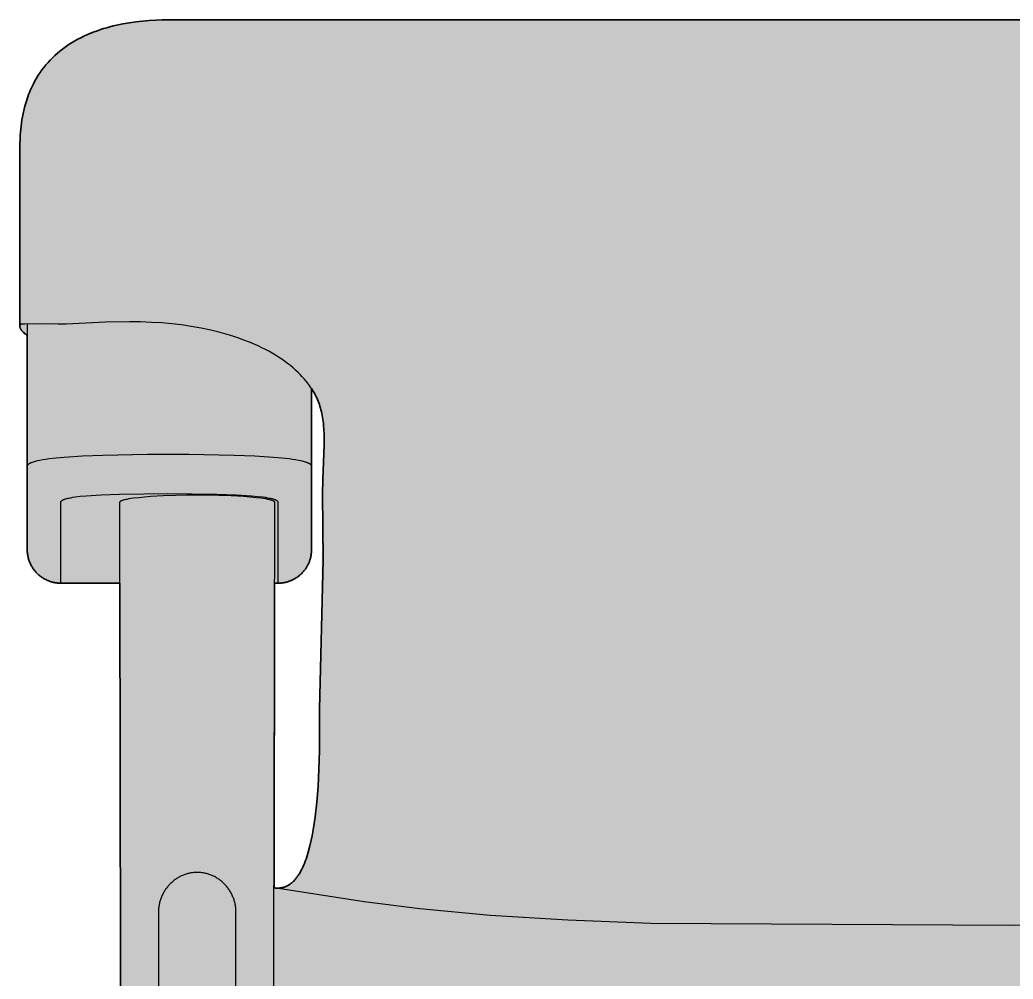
# Model space of a CAD drawing. Header units: millimetres. Extents: x 0 to 1829, y -942 to 742.
# Drawn here: x 22.8 to 407, y 371 to 741.9 of the extents above; entities that cross this region are included whole.
import ezdxf

# ---------------------------------------------------------------- set-up
doc = ezdxf.new("R2010")
doc.units = ezdxf.units.MM
doc.layers.add('Blocks', color=7, linetype='Continuous')
doc.layers.add('Blocks$Fill', color=7, linetype='Continuous', true_color=0xffffff)
doc.layers.add('Blocks$Inner', color=7, linetype='Continuous', lineweight=25, true_color=0x007f00)
doc.layers.add('Blocks$Outline', color=7, linetype='Continuous', lineweight=35, true_color=0xff3f3f)

# ---------------------------------------------------------------- blocks, each defined once
blk = doc.blocks.new('Bernard Lounge Chair Front')
at = {"layer": 'Blocks$Fill'}
h = blk.add_hatch(color=256, dxfattribs=at)
h.paths.add_polyline_path([(791.23, 623.42), (791.16, 696.03), (791.1, 697.24), (791.01, 698.45), (790.9, 699.66), (790.76, 700.86), (790.6, 702.07), (790.42, 703.27), (790.21, 704.47), (789.97, 705.66), (789.71, 706.85), (789.42, 708.04), (789.19, 708.87), (788.96, 709.71), (788.7, 710.53), (788.43, 711.36), (788.15, 712.18), (787.85, 712.99), (787.53, 713.8), (787.19, 714.61), (786.6, 715.93), (785.97, 717.23), (785.38, 718.33), (784.76, 719.41), (784.1, 720.47), (783.41, 721.51), (782.69, 722.53), (781.93, 723.53), (781.14, 724.5), (780.32, 725.46), (779.46, 726.39), (778.58, 727.29), (777.66, 728.16), (776.72, 729.01), (775.75, 729.83), (774.75, 730.62), (773.72, 731.38), (772.66, 732.11), (771.58, 732.8), (770.49, 733.47), (769.38, 734.1), (768.26, 734.7), (767.13, 735.28), (765.98, 735.82), (764.81, 736.34), (763.64, 736.83), (762.45, 737.29), (761.26, 737.73), (760.05, 738.14), (758.84, 738.53), (757.61, 738.89), (756.38, 739.22), (755.15, 739.54), (753.9, 739.83), (751.4, 740.35), (748.88, 740.78), (746.34, 741.14), (743.79, 741.42), (741.25, 741.64), (738.7, 741.79), (736.16, 741.88), (733.63, 741.91), (77.88, 741.88), (75.34, 741.79), (72.8, 741.64), (70.25, 741.42), (67.7, 741.14), (65.17, 740.78), (62.64, 740.35), (60.14, 739.83), (58.9, 739.54), (57.66, 739.22), (56.43, 738.89), (55.2, 738.53), (53.99, 738.14), (52.79, 737.73), (51.59, 737.29), (49.81, 736.59), (48.65, 736.09), (47.49, 735.55), (46.35, 734.99), (45.22, 734.41), (44.1, 733.79), (43, 733.14), (41.92, 732.46), (41.38, 732.11), (40.33, 731.38), (39.3, 730.62), (38.3, 729.83), (37.32, 729.01), (36.38, 728.16), (35.46, 727.29), (34.58, 726.39), (33.72, 725.46), (32.9, 724.5), (32.11, 723.53), (31.35, 722.53), (30.63, 721.51), (29.94, 720.47), (29.28, 719.41), (28.66, 718.33), (28.08, 717.23), (27.44, 715.93), (26.85, 714.61), (26.51, 713.8), (26.2, 712.99), (25.9, 712.18), (25.61, 711.36), (25.34, 710.53), (25.09, 709.71), (24.85, 708.87), (24.62, 708.04), (24.33, 706.85), (24.07, 705.66), (23.83, 704.47), (23.62, 703.27), (23.44, 702.07), (23.28, 700.86), (23.14, 699.66), (23.03, 698.45), (22.94, 697.24), (22.88, 696.03), (22.82, 693.62), (22.81, 623.42), (22.81, 623.35), (22.81, 623.3), (22.82, 623.24), (22.83, 623.19), (22.84, 623.13), (22.85, 623.07), (22.86, 623.01), (22.87, 622.95), (22.89, 622.89), (22.91, 622.83), (22.93, 622.77), (22.95, 622.71), (22.98, 622.65), (23.01, 622.58), (23.03, 622.52), (23.07, 622.45), (23.1, 622.39), (23.14, 622.32), (23.17, 622.26), (23.21, 622.19), (23.26, 622.12), (23.3, 622.05), (23.35, 621.99), (23.4, 621.92), (23.45, 621.85), (23.5, 621.78), (23.56, 621.71), (23.62, 621.64), (23.68, 621.57), (23.74, 621.5), (23.88, 621.36), (23.97, 621.27), (24.06, 621.19), (24.15, 621.1), (24.25, 621.02), (24.45, 620.85), (24.66, 620.68), (24.89, 620.51), (25.13, 620.34), (25.38, 620.17), (25.65, 620.01), (25.65, 536.75), (25.66, 536.43), (25.68, 536.12), (25.71, 535.8), (25.74, 535.49), (25.79, 535.17), (25.84, 534.86), (25.89, 534.54), (25.96, 534.23), (26.03, 533.92), (26.12, 533.61), (26.2, 533.3), (26.3, 532.99), (26.41, 532.68), (26.52, 532.38), (26.64, 532.08), (26.77, 531.78), (26.9, 531.49), (27.04, 531.2), (27.19, 530.91), (27.35, 530.63), (27.51, 530.35), (27.68, 530.08), (27.85, 529.81), (28.04, 529.55), (28.22, 529.29), (28.42, 529.04), (28.61, 528.79), (28.82, 528.55), (29.03, 528.32), (29.24, 528.09), (29.46, 527.86), (29.68, 527.65), (29.91, 527.43), (30.14, 527.22), (30.39, 527.02), (30.63, 526.82), (30.89, 526.63), (31.14, 526.44), (31.41, 526.26), (31.67, 526.09), (31.95, 525.92), (32.23, 525.75), (32.51, 525.6), (32.79, 525.45), (33.08, 525.31), (33.38, 525.17), (33.67, 525.05), (33.97, 524.93), (34.28, 524.81), (34.58, 524.71), (34.89, 524.61), (35.2, 524.52), (35.51, 524.44), (35.82, 524.37), (36.14, 524.3), (36.45, 524.24), (36.77, 524.19), (37.08, 524.15), (37.4, 524.12), (37.71, 524.09), (38.03, 524.07), (38.34, 524.06), (38.65, 524.06), (61.47, 524.06), (62.41, 10.99), (62.4, 10.8), (62.41, 10.61), (62.42, 10.42), (62.44, 10.24), (62.46, 10.05), (62.48, 9.86), (62.51, 9.67), (62.54, 9.49), (62.58, 9.3), (62.62, 9.12), (62.67, 8.94), (62.72, 8.75), (62.77, 8.57), (62.83, 8.4), (62.9, 8.22), (62.96, 8.04), (63.04, 7.86), (63.12, 7.67), (63.21, 7.49), (63.3, 7.3), (63.4, 7.13), (63.5, 6.95), (63.61, 6.77), (63.72, 6.6), (63.83, 6.43), (63.95, 6.26), (64.07, 6.1), (64.2, 5.94), (64.33, 5.78), (64.47, 5.63), (64.61, 5.48), (64.75, 5.34), (64.89, 5.2), (65.04, 5.06), (65.19, 4.92), (65.35, 4.79), (65.51, 4.67), (65.67, 4.54), (65.84, 4.42), (66.01, 4.31), (66.18, 4.2), (66.36, 4.09), (66.54, 3.99), (66.72, 3.9), (66.9, 3.81), (67.08, 3.72), (67.27, 3.64), (67.46, 3.56), (67.63, 3.49), (67.81, 3.43), (67.99, 3.37), (68.17, 3.32), (68.35, 3.27), (68.53, 3.22), (68.72, 3.18), (68.9, 3.14), (69.09, 3.11), (69.27, 3.08), (69.46, 3.06), (69.65, 3.04), (69.84, 3.02), (70.02, 3.01), (70.21, 3), (70.4, 3), (70.4, 0), (112.43, 0), (112.43, 3), (112.8, 3.01), (112.99, 3.02), (113.18, 3.04), (113.37, 3.06), (113.55, 3.08), (113.74, 3.11), (113.93, 3.14), (114.11, 3.18), (114.29, 3.22), (114.48, 3.27), (114.66, 3.32), (114.84, 3.37), (115.02, 3.43), (115.19, 3.49), (115.37, 3.56), (115.56, 3.64), (115.74, 3.72), (115.93, 3.81), (116.11, 3.9), (116.29, 3.99), (116.47, 4.09), (116.64, 4.2), (116.82, 4.31), (116.99, 4.42), (117.15, 4.54), (117.32, 4.67), (117.48, 4.79), (117.63, 4.92), (117.78, 5.06), (117.93, 5.2), (118.08, 5.34), (118.22, 5.48), (118.36, 5.63), (118.49, 5.78), (118.63, 5.94), (118.75, 6.1), (118.88, 6.26), (118.99, 6.43), (119.11, 6.6), (119.22, 6.77), (119.33, 6.95), (119.43, 7.13), (119.52, 7.3), (119.62, 7.49), (119.7, 7.67), (119.78, 7.86), (119.86, 8.04), (119.93, 8.22), (119.99, 8.4), (120.05, 8.57), (120.11, 8.75), (120.16, 8.94), (120.2, 9.12), (120.25, 9.3), (120.28, 9.49), (120.32, 9.67), (120.35, 9.86), (120.37, 10.05), (120.39, 10.24), (120.41, 10.42), (120.42, 10.61), (120.43, 10.8), (120.41, 10.99), (120.78, 208.16), (120.79, 208.15), (120.79, 208.15), (120.79, 208.14), (120.8, 208.14), (120.8, 208.14), (120.81, 208.14), (120.81, 208.14), (120.81, 208.13), (120.81, 208.13), (120.81, 208.13), (120.82, 208.13), (120.82, 208.13), (120.82, 208.13), (120.82, 208.13), (120.83, 208.13), (120.83, 208.13), (120.83, 208.13), (120.83, 208.13), (407.02, 208.13), (693.21, 208.13), (693.21, 208.13), (693.22, 208.13), (693.22, 208.13), (693.22, 208.13), (693.22, 208.13), (693.23, 208.13), (693.23, 208.13), (693.23, 208.13), (693.23, 208.13), (693.23, 208.13), (693.24, 208.14), (693.24, 208.14), (693.24, 208.14), (693.24, 208.14), (693.25, 208.14), (693.25, 208.15), (693.26, 208.15), (693.26, 208.16), (693.26, 208.16), (693.63, 10.99), (693.62, 10.8), (693.62, 10.61), (693.64, 10.42), (693.65, 10.24), (693.67, 10.05), (693.7, 9.86), (693.73, 9.67), (693.76, 9.49), (693.8, 9.3), (693.84, 9.12), (693.89, 8.94), (693.94, 8.75), (693.99, 8.57), (694.05, 8.4), (694.11, 8.22), (694.18, 8.04), (694.26, 7.86), (694.34, 7.67), (694.43, 7.49), (694.52, 7.3), (694.62, 7.13), (694.72, 6.95), (694.82, 6.77), (694.93, 6.6), (695.05, 6.43), (695.17, 6.26), (695.29, 6.1), (695.42, 5.94), (695.55, 5.78), (695.68, 5.63), (695.82, 5.48), (695.96, 5.34), (696.11, 5.2), (696.26, 5.06), (696.41, 4.92), (696.57, 4.79), (696.73, 4.67), (696.89, 4.54), (697.06, 4.42), (697.23, 4.31), (697.4, 4.2), (697.57, 4.09), (697.75, 3.99), (697.93, 3.9), (698.12, 3.81), (698.3, 3.72), (698.49, 3.64), (698.67, 3.56), (698.85, 3.49), (699.02, 3.43), (699.2, 3.37), (699.38, 3.32), (699.57, 3.27), (699.75, 3.22), (699.93, 3.18), (700.12, 3.14), (700.3, 3.11), (700.49, 3.08), (700.68, 3.06), (700.86, 3.04), (701.05, 3.02), (701.24, 3.01), (701.43, 3), (701.61, 3), (701.62, 0), (743.64, 0), (743.64, 3), (743.83, 3), (744.02, 3.01), (744.21, 3.02), (744.39, 3.04), (744.58, 3.06), (744.77, 3.08), (744.96, 3.11), (745.14, 3.14), (745.33, 3.18), (745.51, 3.22), (745.69, 3.27), (745.88, 3.32), (746.06, 3.37), (746.23, 3.43), (746.41, 3.49), (746.59, 3.56), (746.77, 3.64), (746.96, 3.72), (747.14, 3.81), (747.33, 3.9), (747.51, 3.99), (747.68, 4.09), (747.86, 4.2), (748.03, 4.31), (748.2, 4.42), (748.37, 4.54), (748.53, 4.67), (748.69, 4.79), (748.85, 4.92), (749, 5.06), (749.15, 5.2), (749.3, 5.34), (749.44, 5.48), (749.58, 5.63), (749.71, 5.78), (749.84, 5.94), (749.97, 6.1), (750.09, 6.26), (750.21, 6.43), (750.33, 6.6), (750.44, 6.77), (750.54, 6.95), (750.64, 7.13), (750.74, 7.3), (750.83, 7.49), (750.92, 7.67), (751, 7.86), (751.08, 8.04), (751.15, 8.22), (751.21, 8.4), (751.27, 8.57), (751.32, 8.75), (751.37, 8.94), (751.42, 9.12), (751.46, 9.3), (751.5, 9.49), (751.53, 9.67), (751.56, 9.86), (751.59, 10.05), (751.61, 10.24), (751.62, 10.42), (751.63, 10.61), (751.64, 10.8), (751.63, 10.99), (752.58, 524.06), (775.7, 524.06), (776.02, 524.07), (776.33, 524.09), (776.65, 524.12), (776.96, 524.15), (777.28, 524.19), (777.59, 524.24), (777.9, 524.3), (778.22, 524.37), (778.53, 524.44), (778.84, 524.52), (779.15, 524.61), (779.46, 524.71), (779.77, 524.81), (780.07, 524.93), (780.37, 525.05), (780.67, 525.17), (780.96, 525.31), (781.25, 525.45), (781.54, 525.6), (781.82, 525.75), (782.09, 525.92), (782.37, 526.09), (782.64, 526.26), (782.9, 526.44), (783.16, 526.63), (783.41, 526.82), (783.66, 527.02), (783.9, 527.22), (784.13, 527.43), (784.36, 527.65), (784.59, 527.86), (784.8, 528.09), (785.02, 528.32), (785.23, 528.55), (785.43, 528.79), (785.63, 529.04), (785.82, 529.29), (786.01, 529.55), (786.19, 529.81), (786.36, 530.08), (786.53, 530.35), (786.7, 530.63), (786.85, 530.91), (787, 531.2), (787.14, 531.49), (787.28, 531.78), (787.4, 532.08), (787.52, 532.38), (787.64, 532.68), (787.74, 532.99), (787.84, 533.3), (787.93, 533.61), (788.01, 533.92), (788.08, 534.23), (788.15, 534.54), (788.21, 534.86), (788.26, 535.17), (788.3, 535.49), (788.33, 535.8), (788.36, 536.12), (788.38, 536.43), (788.39, 536.75), (788.39, 537.06), (788.39, 620.01), (788.91, 620.34), (789.15, 620.51), (789.38, 620.68), (789.6, 620.85), (789.8, 621.02), (789.89, 621.1), (789.98, 621.19), (790.07, 621.27), (790.16, 621.36), (790.3, 621.5), (790.36, 621.57), (790.42, 621.64), (790.48, 621.71), (790.54, 621.78), (790.59, 621.85), (790.64, 621.92), (790.69, 621.99), (790.74, 622.05), (790.79, 622.12), (790.83, 622.19), (790.87, 622.26), (790.91, 622.32), (790.94, 622.39), (790.98, 622.45), (791.01, 622.52), (791.04, 622.58), (791.06, 622.65), (791.09, 622.71), (791.11, 622.77), (791.13, 622.83), (791.15, 622.89), (791.17, 622.95), (791.18, 623.01), (791.2, 623.07), (791.21, 623.13), (791.22, 623.19), (791.22, 623.24), (791.23, 623.3), (791.23, 623.35), (791.23, 623.41)], flags=0)
h.paths.add_polyline_path([(678.39, 599.34), (678.4, 536.75), (678.41, 536.43), (678.43, 536.12), (678.45, 535.8), (678.49, 535.49), (678.53, 535.17), (678.58, 534.86), (678.64, 534.54), (678.7, 534.23), (678.78, 533.92), (678.86, 533.61), (678.95, 533.3), (679.05, 532.99), (679.15, 532.68), (679.26, 532.38), (679.38, 532.08), (679.51, 531.78), (679.64, 531.49), (679.79, 531.2), (679.94, 530.91), (680.09, 530.63), (680.25, 530.35), (680.42, 530.08), (680.6, 529.81), (680.78, 529.55), (680.97, 529.29), (681.16, 529.04), (681.36, 528.79), (681.56, 528.55), (681.77, 528.32), (681.98, 528.09), (682.2, 527.86), (682.42, 527.65), (682.65, 527.43), (682.89, 527.22), (683.13, 527.02), (683.38, 526.82), (683.63, 526.63), (683.89, 526.44), (684.15, 526.26), (684.42, 526.09), (684.69, 525.92), (684.97, 525.75), (685.25, 525.6), (685.54, 525.45), (685.83, 525.31), (686.12, 525.17), (686.42, 525.05), (686.72, 524.93), (687.02, 524.81), (687.33, 524.71), (687.63, 524.61), (687.94, 524.52), (688.26, 524.44), (688.57, 524.37), (688.88, 524.3), (689.2, 524.24), (689.51, 524.19), (689.83, 524.15), (690.14, 524.12), (690.45, 524.09), (690.77, 524.07), (691.08, 524.06), (691.39, 524.06), (692.68, 524.06), (692.9, 406.25), (692.35, 406.18), (692.08, 406.16), (691.82, 406.15), (691.55, 406.14), (691.29, 406.15), (691.02, 406.16), (690.77, 406.17), (690.51, 406.2), (690.25, 406.23), (690, 406.28), (689.75, 406.33), (689.5, 406.39), (689.26, 406.45), (689.01, 406.53), (688.77, 406.61), (688.53, 406.7), (688.29, 406.8), (688.06, 406.91), (687.82, 407.02), (687.59, 407.15), (687.36, 407.28), (687.14, 407.42), (686.91, 407.56), (686.69, 407.72), (686.47, 407.88), (686.25, 408.05), (686.04, 408.23), (685.82, 408.42), (685.61, 408.62), (685.4, 408.82), (685.19, 409.03), (684.99, 409.25), (684.78, 409.48), (684.58, 409.72), (684.38, 409.96), (684.19, 410.21), (683.99, 410.47), (683.8, 410.74), (683.61, 411.02), (683.42, 411.3), (683.24, 411.6), (682.87, 412.2), (682.51, 412.85), (682.17, 413.52), (681.83, 414.23), (681.5, 414.96), (681.17, 415.73), (680.86, 416.54), (680.55, 417.37), (680.26, 418.24), (679.97, 419.14), (679.69, 420.07), (679.16, 422.03), (678.66, 424.12), (678.19, 426.34), (677.76, 428.68), (677.37, 431.16), (677.01, 433.76), (676.39, 439.36), (675.91, 445.47), (675.56, 452.1), (675.35, 459.25), (673.91, 533.04), (674.07, 564.21), (673.52, 579.92), (673.55, 581.71), (673.63, 583.49), (673.75, 585.08), (673.83, 585.86), (673.93, 586.65), (674.03, 587.41), (674.15, 588.17), (674.28, 588.92), (674.44, 589.67), (674.59, 590.38), (674.77, 591.08), (674.96, 591.77), (675.17, 592.47), (675.39, 593.14), (675.62, 593.81), (675.88, 594.47), (676.14, 595.12), (676.41, 595.73), (676.7, 596.33), (676.99, 596.93), (677.31, 597.52), (677.65, 598.12), (678, 598.72), (678.37, 599.31)], flags=0)
h.paths.add_polyline_path([(135.65, 599.34), (136.04, 598.72), (136.4, 598.12), (136.74, 597.52), (137.05, 596.93), (137.35, 596.33), (137.63, 595.73), (137.9, 595.12), (138.17, 594.47), (138.42, 593.81), (138.66, 593.14), (138.88, 592.47), (139.08, 591.77), (139.27, 591.08), (139.45, 590.38), (139.61, 589.67), (139.76, 588.92), (139.89, 588.17), (140.01, 587.41), (140.12, 586.65), (140.21, 585.86), (140.29, 585.08), (140.41, 583.49), (140.49, 581.71), (140.52, 579.92), (140.51, 577.65), (139.88, 558.64), (138.69, 459.25), (138.48, 452.1), (138.14, 445.47), (137.66, 439.36), (137.04, 433.76), (136.68, 431.16), (136.28, 428.68), (135.85, 426.34), (135.39, 424.12), (134.89, 422.03), (134.35, 420.07), (134.07, 419.14), (133.79, 418.24), (133.49, 417.37), (133.18, 416.54), (132.87, 415.73), (132.55, 414.96), (132.22, 414.23), (131.88, 413.52), (131.53, 412.85), (131.17, 412.2), (130.81, 411.6), (130.62, 411.3), (130.43, 411.02), (130.24, 410.74), (130.05, 410.47), (129.85, 410.21), (129.66, 409.96), (129.46, 409.72), (129.26, 409.48), (129.05, 409.25), (128.85, 409.03), (128.64, 408.82), (128.43, 408.62), (128.22, 408.42), (128.01, 408.23), (127.79, 408.05), (127.57, 407.88), (127.35, 407.72), (127.13, 407.56), (126.9, 407.42), (126.68, 407.28), (126.45, 407.15), (126.22, 407.02), (125.98, 406.91), (125.75, 406.8), (125.51, 406.7), (125.27, 406.61), (125.03, 406.53), (124.79, 406.45), (124.54, 406.39), (124.29, 406.33), (124.04, 406.28), (123.79, 406.23), (123.53, 406.2), (123.28, 406.17), (123.02, 406.16), (122.76, 406.15), (122.49, 406.14), (122.23, 406.15), (121.96, 406.16), (121.69, 406.18), (121.42, 406.21), (121.14, 406.25), (121.36, 524.06), (122.96, 524.06), (123.27, 524.07), (123.59, 524.09), (123.9, 524.12), (124.22, 524.15), (124.53, 524.19), (124.85, 524.24), (125.16, 524.3), (125.47, 524.37), (125.79, 524.44), (126.1, 524.52), (126.41, 524.61), (126.72, 524.71), (127.02, 524.81), (127.32, 524.93), (127.62, 525.05), (127.92, 525.17), (128.22, 525.31), (128.51, 525.45), (128.79, 525.6), (129.07, 525.75), (129.35, 525.92), (129.62, 526.09), (129.89, 526.26), (130.16, 526.44), (130.41, 526.63), (130.67, 526.82), (130.91, 527.02), (131.15, 527.22), (131.39, 527.43), (131.62, 527.65), (131.84, 527.86), (132.06, 528.09), (132.27, 528.32), (132.48, 528.55), (132.68, 528.79), (132.88, 529.04), (133.08, 529.29), (133.26, 529.55), (133.44, 529.81), (133.62, 530.08), (133.79, 530.35), (133.95, 530.63), (134.11, 530.91), (134.26, 531.2), (134.4, 531.49), (134.53, 531.78), (134.66, 532.08), (134.78, 532.38), (134.89, 532.68), (135, 532.99), (135.09, 533.3), (135.18, 533.61), (135.27, 533.92), (135.34, 534.23), (135.4, 534.54), (135.46, 534.86), (135.51, 535.17), (135.55, 535.49), (135.59, 535.8), (135.62, 536.12), (135.63, 536.43), (135.65, 536.75), (135.65, 537.06), (135.65, 569.28)], flags=0)
h.paths.add_polyline_path([(693.19, 245.72), (120.85, 245.72), (119.46, 248.96), (119.12, 249.86), (118.79, 250.77), (118.48, 251.69), (118.2, 252.62), (117.94, 253.56), (117.72, 254.45), (117.52, 255.35), (117.36, 256.25), (117.22, 257.16), (117.12, 258.04), (117.04, 258.94), (116.99, 259.83), (116.98, 260.72), (116.98, 300.71), (117, 301.62), (117.02, 302.08), (117.04, 302.54), (117.12, 303.42), (117.23, 304.3), (117.37, 305.24), (117.55, 306.17), (117.76, 307.09), (118, 308), (118.28, 308.97), (118.6, 309.93), (118.94, 310.88), (119.31, 311.83), (119.76, 312.87), (120.23, 313.9), (120.51, 314.44), (120.74, 314.9), (120.89, 315.16), (120.93, 315.23), (120.95, 315.26), (120.96, 315.28), (120.98, 315.3), (693.07, 315.3), (693.09, 315.26), (693.11, 315.23), (693.16, 315.16), (693.3, 314.9), (693.54, 314.44), (693.81, 313.9), (694.29, 312.87), (694.73, 311.83), (695.1, 310.88), (695.45, 309.93), (695.76, 308.97), (696.05, 308), (696.28, 307.09), (696.49, 306.17), (696.67, 305.24), (696.81, 304.3), (696.92, 303.42), (697, 302.54), (697.03, 302.08), (697.05, 301.62), (697.06, 301.17), (697.06, 260.72), (697.05, 259.83), (697, 258.94), (696.93, 258.04), (696.82, 257.16), (696.68, 256.25), (696.52, 255.35), (696.32, 254.45), (696.11, 253.56), (695.85, 252.62), (695.56, 251.69), (695.26, 250.77), (694.93, 249.86), (694.58, 248.96), (694.22, 248.07)], flags=0)
at = {"layer": 'Blocks$Inner'}
for points in [[(733.63, 741.91), (407.02, 741.91), (80.41, 741.91), (77.88, 741.88), (75.34, 741.79), (72.8, 741.64), (70.25, 741.42), (67.7, 741.14), (65.17, 740.78), (62.64, 740.35), (60.14, 739.83), (58.9, 739.54), (57.66, 739.22), (56.43, 738.89), (55.2, 738.53), (53.99, 738.14), (52.79, 737.73), (51.59, 737.29), (49.81, 736.59), (48.65, 736.09), (47.49, 735.55), (46.35, 734.99), (45.22, 734.41), (44.1, 733.79), (43, 733.14), (41.92, 732.46), (41.38, 732.11), (40.33, 731.38), (39.3, 730.62), (38.3, 729.83), (37.32, 729.01), (36.38, 728.16), (35.46, 727.29), (34.58, 726.39), (33.72, 725.46), (32.9, 724.5), (32.11, 723.53), (31.35, 722.53), (30.63, 721.51), (29.94, 720.47), (29.28, 719.41), (28.66, 718.33), (28.08, 717.23), (27.44, 715.93), (26.85, 714.61), (26.51, 713.8), (26.2, 712.99), (25.9, 712.18), (25.61, 711.36), (25.34, 710.53), (25.09, 709.71), (24.85, 708.87), (24.62, 708.04), (24.33, 706.85), (24.07, 705.66), (23.83, 704.47), (23.62, 703.27), (23.44, 702.07), (23.28, 700.86), (23.14, 699.66), (23.03, 698.45), (22.94, 697.24), (22.88, 696.03), (22.82, 693.62), (22.81, 688.84), (22.81, 660.39), (22.81, 641.8), (22.81, 628.21), (22.81, 623.77), (22.81, 623.42)], [(529.88, 391.99), (407.02, 391.67), (266.89, 392.42), (234.8, 393.7), (204.69, 395.62), (177.56, 398.17), (156.02, 400.89), (121.14, 406.25), (121.42, 406.21), (121.69, 406.18), (121.96, 406.16), (122.23, 406.15), (122.49, 406.14), (122.76, 406.15), (123.02, 406.16), (123.28, 406.17), (123.53, 406.2), (123.79, 406.23), (124.04, 406.28), (124.29, 406.33), (124.54, 406.39), (124.79, 406.45), (125.03, 406.53), (125.27, 406.61), (125.51, 406.7), (125.75, 406.8), (125.98, 406.91), (126.22, 407.02), (126.45, 407.15), (126.68, 407.28), (126.9, 407.42), (127.13, 407.56), (127.35, 407.72), (127.57, 407.88), (127.79, 408.05), (128.01, 408.23), (128.22, 408.42), (128.43, 408.62), (128.64, 408.82), (128.85, 409.03), (129.05, 409.25), (129.26, 409.48), (129.46, 409.72), (129.66, 409.96), (129.85, 410.21), (130.05, 410.47), (130.24, 410.74), (130.43, 411.02), (130.62, 411.3), (130.81, 411.6), (131.17, 412.2), (131.53, 412.85), (131.88, 413.52), (132.22, 414.23), (132.55, 414.96), (132.87, 415.73), (133.18, 416.54), (133.49, 417.37), (133.79, 418.24), (134.07, 419.14), (134.35, 420.07), (134.89, 422.03), (135.39, 424.12), (135.85, 426.34), (136.28, 428.68), (136.68, 431.16), (137.04, 433.76), (137.66, 439.36), (138.14, 445.47), (138.48, 452.1), (138.69, 459.25), (138.76, 466.91), (138.74, 475.37), (140.13, 533.04), (139.88, 558.64), (139.97, 564.21), (140.51, 577.65), (140.52, 579.92), (140.49, 581.71), (140.41, 583.49), (140.29, 585.08), (140.21, 585.86), (140.12, 586.65), (140.01, 587.41), (139.89, 588.17), (139.76, 588.92), (139.61, 589.67), (139.45, 590.38), (139.27, 591.08), (139.08, 591.77), (138.88, 592.47), (138.66, 593.14), (138.42, 593.81), (138.17, 594.47), (137.9, 595.12), (137.63, 595.73), (137.35, 596.33), (137.05, 596.93), (136.74, 597.52), (136.4, 598.12), (136.04, 598.72), (135.67, 599.31), (135.29, 599.89), (134.89, 600.46), (134.47, 601.02), (134.04, 601.57), (133.54, 602.2), (132.8, 603.07), (132.04, 603.91), (131.26, 604.74), (130.45, 605.55), (129.48, 606.46), (128.48, 607.35), (127.43, 608.22), (126.35, 609.07), (125.23, 609.9), (124.08, 610.71), (122.91, 611.48), (121.73, 612.22), (120.43, 612.99), (119.11, 613.73), (117.78, 614.43), (116.43, 615.11), (114.95, 615.81), (113.46, 616.48), (111.96, 617.12), (110.44, 617.72), (108.82, 618.34), (107.18, 618.92), (105.54, 619.47), (103.88, 619.99), (102.1, 620.52), (100.31, 621.01), (96.71, 621.91), (92.91, 622.71), (89.09, 623.39), (85.32, 623.94), (81.54, 624.37), (77.67, 624.71), (73.79, 624.94), (69.5, 625.08), (65.21, 625.12), (55.95, 624.96), (40.67, 624.23), (38.98, 624.19), (37.68, 624.19), (32.76, 624.38), (24.75, 624.28), (24.46, 624.28), (24.17, 624.27), (23.88, 624.26), (23.6, 624.25), (23.55, 624.24), (23.51, 624.23), (23.47, 624.22), (23.43, 624.21), (23.39, 624.2), (23.35, 624.19), (23.31, 624.18), (23.27, 624.17), (23.23, 624.16), (23.2, 624.14), (23.16, 624.13), (23.13, 624.12), (23.1, 624.1), (23.07, 624.09), (23.06, 624.08), (23.04, 624.07), (23.03, 624.06), (23.02, 624.05), (23, 624.05), (22.99, 624.04), (22.98, 624.03), (22.97, 624.02), (22.96, 624.01), (22.95, 624), (22.94, 623.99), (22.93, 623.98), (22.92, 623.97), (22.91, 623.96), (22.9, 623.95), (22.89, 623.95), (22.88, 623.94), (22.87, 623.93), (22.87, 623.92), (22.86, 623.91), (22.85, 623.9), (22.85, 623.89), (22.84, 623.88), (22.84, 623.87), (22.84, 623.87), (22.84, 623.86), (22.83, 623.86), (22.83, 623.85), (22.83, 623.85), (22.83, 623.84), (22.83, 623.84), (22.82, 623.83), (22.82, 623.83), (22.82, 623.82), (22.82, 623.82), (22.82, 623.81), (22.82, 623.81), (22.82, 623.8), (22.82, 623.8), (22.81, 623.79), (22.81, 623.79), (22.81, 623.78), (22.81, 623.78), (22.81, 623.77), (22.81, 623.77), (22.81, 623.76), (22.81, 623.75), (22.81, 623.75), (22.81, 623.74), (22.81, 623.41), (22.81, 623.35), (22.81, 623.3), (22.82, 623.24), (22.83, 623.19), (22.84, 623.13), (22.85, 623.07), (22.86, 623.01), (22.87, 622.95), (22.89, 622.89), (22.91, 622.83), (22.93, 622.77), (22.95, 622.71), (22.98, 622.65), (23.01, 622.58), (23.03, 622.52), (23.07, 622.45), (23.1, 622.39), (23.14, 622.32), (23.17, 622.26), (23.21, 622.19), (23.26, 622.12), (23.3, 622.05), (23.35, 621.99), (23.4, 621.92), (23.45, 621.85), (23.5, 621.78), (23.56, 621.71), (23.62, 621.64), (23.68, 621.57), (23.74, 621.5), (23.88, 621.36), (23.97, 621.27), (24.06, 621.19), (24.15, 621.1), (24.25, 621.02), (24.45, 620.85), (24.66, 620.68), (24.89, 620.51), (25.13, 620.34), (25.38, 620.17), (25.65, 620.01)], [(25.65, 624.3), (25.65, 603.44), (25.65, 540.03), (25.65, 537.06), (25.65, 537.06), (25.65, 536.75), (25.66, 536.43), (25.68, 536.12), (25.71, 535.8), (25.74, 535.49), (25.79, 535.17), (25.84, 534.86), (25.89, 534.54), (25.96, 534.23), (26.03, 533.92), (26.12, 533.61), (26.2, 533.3), (26.3, 532.99), (26.41, 532.68), (26.52, 532.38), (26.64, 532.08), (26.77, 531.78), (26.9, 531.49), (27.04, 531.2), (27.19, 530.91), (27.35, 530.63), (27.51, 530.35), (27.68, 530.08), (27.85, 529.81), (28.04, 529.55), (28.22, 529.29), (28.42, 529.04), (28.61, 528.79), (28.82, 528.55), (29.03, 528.32), (29.24, 528.09), (29.46, 527.86), (29.68, 527.65), (29.91, 527.43), (30.14, 527.22), (30.39, 527.02), (30.63, 526.82), (30.89, 526.63), (31.14, 526.44), (31.41, 526.26), (31.67, 526.09), (31.95, 525.92), (32.23, 525.75), (32.51, 525.6), (32.79, 525.45), (33.08, 525.31), (33.38, 525.17), (33.67, 525.05), (33.97, 524.93), (34.28, 524.81), (34.58, 524.71), (34.89, 524.61), (35.2, 524.52), (35.51, 524.44), (35.82, 524.37), (36.14, 524.3), (36.45, 524.24), (36.77, 524.19), (37.08, 524.15), (37.4, 524.12), (37.71, 524.09), (38.03, 524.07), (38.34, 524.06), (38.65, 524.06), (38.65, 524.34), (38.65, 525.54), (38.65, 527.26), (38.65, 540.38), (38.65, 542.22), (38.65, 555.34), (38.65, 555.35), (38.65, 555.37), (38.65, 555.38), (38.65, 555.4), (38.65, 555.41), (38.66, 555.42), (38.66, 555.44), (38.66, 555.45), (38.66, 555.47), (38.67, 555.48), (38.67, 555.49), (38.67, 555.51), (38.68, 555.52), (38.68, 555.53), (38.69, 555.55), (38.69, 555.56), (38.7, 555.57), (38.7, 555.58), (38.71, 555.6), (38.71, 555.61), (38.72, 555.62), (38.72, 555.63), (38.73, 555.65), (38.75, 555.68), (38.76, 555.7), (38.78, 555.72), (38.79, 555.74), (38.8, 555.76), (38.81, 555.77), (38.83, 555.79), (38.84, 555.8), (38.86, 555.83), (38.89, 555.86), (38.92, 555.89), (38.94, 555.91), (38.97, 555.94), (39, 555.96), (39.03, 555.99), (39.06, 556.01), (39.09, 556.03), (39.12, 556.06), (39.19, 556.1), (39.25, 556.14), (39.33, 556.19), (39.42, 556.24), (39.5, 556.28), (39.58, 556.32), (39.69, 556.37), (39.79, 556.41), (39.9, 556.46), (40, 556.5), (40.13, 556.55), (40.26, 556.59), (40.52, 556.68), (40.81, 556.76), (41.1, 556.84), (41.44, 556.93), (41.78, 557), (42.47, 557.14), (43.31, 557.29), (44.15, 557.41), (46.15, 557.66), (48.49, 557.88), (54.22, 558.24), (61.4, 558.5), (80.05, 558.73), (98.94, 558.51), (106.63, 558.23), (112.47, 557.87), (114.9, 557.65), (116.92, 557.41), (117.79, 557.29), (118.66, 557.14), (119.37, 557), (119.72, 556.93), (120.07, 556.85), (120.36, 556.77), (120.64, 556.69), (120.92, 556.61), (121.2, 556.51), (121.43, 556.43), (121.54, 556.38), (121.65, 556.33), (121.74, 556.29), (121.83, 556.25), (121.92, 556.2), (122.01, 556.15), (122.08, 556.11), (122.14, 556.06), (122.18, 556.04), (122.21, 556.02), (122.24, 555.99), (122.28, 555.97), (122.31, 555.94), (122.34, 555.92), (122.37, 555.89), (122.39, 555.86), (122.42, 555.84), (122.45, 555.81), (122.46, 555.79), (122.47, 555.78), (122.49, 555.76), (122.5, 555.75), (122.52, 555.72), (122.53, 555.7), (122.55, 555.68), (122.56, 555.66), (122.57, 555.65), (122.57, 555.63), (122.58, 555.62), (122.58, 555.61), (122.59, 555.6), (122.6, 555.59), (122.6, 555.57), (122.61, 555.56), (122.61, 555.55), (122.62, 555.53), (122.62, 555.52), (122.62, 555.51), (122.63, 555.49), (122.63, 555.48), (122.64, 555.47), (122.64, 555.45), (122.64, 555.44), (122.64, 555.42), (122.65, 555.41), (122.65, 555.4), (122.65, 555.38), (122.65, 555.37), (122.65, 555.35), (122.65, 555.34), (122.65, 524.06)], [(135.65, 569.28), (135.65, 569.32), (135.65, 599.34)], [(121.36, 524.06), (122.65, 524.06), (122.96, 524.06), (123.27, 524.07), (123.59, 524.09), (123.9, 524.12), (124.22, 524.15), (124.53, 524.19), (124.85, 524.24), (125.16, 524.3), (125.47, 524.37), (125.79, 524.44), (126.1, 524.52), (126.41, 524.61), (126.72, 524.71), (127.02, 524.81), (127.32, 524.93), (127.62, 525.05), (127.92, 525.17), (128.22, 525.31), (128.51, 525.45), (128.79, 525.6), (129.07, 525.75), (129.35, 525.92), (129.62, 526.09), (129.89, 526.26), (130.16, 526.44), (130.41, 526.63), (130.67, 526.82), (130.91, 527.02), (131.15, 527.22), (131.39, 527.43), (131.62, 527.65), (131.84, 527.86), (132.06, 528.09), (132.27, 528.32), (132.48, 528.55), (132.68, 528.79), (132.88, 529.04), (133.08, 529.29), (133.26, 529.55), (133.44, 529.81), (133.62, 530.08), (133.79, 530.35), (133.95, 530.63), (134.11, 530.91), (134.26, 531.2), (134.4, 531.49), (134.53, 531.78), (134.66, 532.08), (134.78, 532.38), (134.89, 532.68), (135, 532.99), (135.09, 533.3), (135.18, 533.61), (135.27, 533.92), (135.34, 534.23), (135.4, 534.54), (135.46, 534.86), (135.51, 535.17), (135.55, 535.49), (135.59, 535.8), (135.62, 536.12), (135.63, 536.43), (135.65, 536.75), (135.65, 537.06), (135.65, 540.06), (135.65, 568.32), (135.65, 569.28), (135.65, 569.32), (135.65, 569.36), (135.64, 569.4), (135.63, 569.43), (135.62, 569.47), (135.61, 569.51), (135.6, 569.55), (135.58, 569.58), (135.56, 569.62), (135.54, 569.66), (135.52, 569.69), (135.5, 569.73), (135.47, 569.77), (135.44, 569.8), (135.41, 569.84), (135.38, 569.87), (135.35, 569.91), (135.31, 569.94), (135.27, 569.98), (135.23, 570.01), (135.19, 570.05), (135.14, 570.08), (135.1, 570.12), (135.05, 570.15), (135, 570.18), (134.95, 570.22), (134.89, 570.25), (134.84, 570.28), (134.72, 570.35), (134.59, 570.41), (134.46, 570.48), (134.32, 570.54), (134.17, 570.6), (134.02, 570.67), (133.85, 570.73), (133.68, 570.79), (133.32, 570.91), (132.93, 571.02), (132.52, 571.14), (132.07, 571.25), (131.6, 571.35), (130.58, 571.56), (129.47, 571.76), (128.25, 571.94), (126.95, 572.12), (124.08, 572.44), (120.9, 572.72), (113.72, 573.17), (105.7, 573.5), (88.16, 573.83), (72.18, 573.83), (54.85, 573.5), (46.98, 573.17), (39.98, 572.72), (36.88, 572.44), (34.09, 572.12), (32.82, 571.94), (31.64, 571.76), (30.56, 571.56), (29.57, 571.35), (29.11, 571.25), (28.68, 571.14), (28.28, 571.02), (27.9, 570.91), (27.55, 570.79), (27.39, 570.73), (27.23, 570.67), (27.08, 570.6), (26.94, 570.54), (26.8, 570.48), (26.67, 570.41), (26.55, 570.35), (26.44, 570.28), (26.38, 570.25), (26.33, 570.22), (26.28, 570.18), (26.23, 570.15), (26.18, 570.12), (26.14, 570.08), (26.1, 570.05), (26.05, 570.01), (26.02, 569.98), (25.98, 569.94), (25.94, 569.91), (25.91, 569.87), (25.88, 569.84), (25.85, 569.8), (25.82, 569.77), (25.8, 569.73), (25.77, 569.69), (25.75, 569.66), (25.73, 569.62), (25.72, 569.58), (25.7, 569.55), (25.69, 569.51), (25.68, 569.47), (25.67, 569.43), (25.66, 569.4), (25.65, 569.36), (25.65, 569.32), (25.65, 569.28)], [(120.98, 315.3), (121.09, 377.61), (121.42, 555.33), (121.42, 555.34), (121.42, 555.34), (121.42, 555.35), (121.42, 555.36), (121.42, 555.36), (121.42, 555.37), (121.42, 555.37), (121.42, 555.38), (121.41, 555.38), (121.41, 555.39), (121.41, 555.39), (121.41, 555.4), (121.41, 555.4), (121.41, 555.41), (121.41, 555.41), (121.4, 555.42), (121.4, 555.42), (121.4, 555.43), (121.4, 555.44), (121.4, 555.44), (121.39, 555.45), (121.39, 555.45), (121.39, 555.46), (121.38, 555.47), (121.37, 555.48), (121.37, 555.49), (121.36, 555.5), (121.35, 555.52), (121.35, 555.53), (121.34, 555.54), (121.33, 555.55), (121.32, 555.56), (121.31, 555.57), (121.3, 555.58), (121.29, 555.59), (121.28, 555.6), (121.27, 555.61), (121.25, 555.62), (121.24, 555.63), (121.21, 555.65), (121.19, 555.67), (121.16, 555.7), (121.12, 555.72), (121.09, 555.74), (121.06, 555.76), (121.02, 555.78), (120.98, 555.8), (120.94, 555.82), (120.9, 555.84), (120.81, 555.89), (120.71, 555.93), (120.61, 555.97), (120.5, 556.01), (120.38, 556.05), (120.26, 556.09), (120, 556.17), (119.71, 556.25), (119.4, 556.33), (119.06, 556.4), (118.69, 556.48), (117.89, 556.63), (117.04, 556.76), (116.11, 556.89), (114.02, 557.14), (111.83, 557.35), (109.42, 557.53), (104.56, 557.8), (99.81, 557.97), (95.4, 558.06), (87.43, 558.06), (83.01, 557.97), (78.26, 557.8), (73.41, 557.53), (71, 557.35), (68.81, 557.14), (66.71, 556.89), (65.78, 556.76), (64.94, 556.63), (64.14, 556.48), (63.77, 556.4), (63.43, 556.33), (63.12, 556.25), (62.83, 556.17), (62.57, 556.09), (62.45, 556.05), (62.33, 556.01), (62.22, 555.97), (62.12, 555.93), (62.02, 555.89), (61.93, 555.84), (61.89, 555.82), (61.85, 555.8), (61.81, 555.78), (61.77, 555.76), (61.73, 555.74), (61.7, 555.72), (61.67, 555.7), (61.64, 555.67), (61.61, 555.65), (61.59, 555.63), (61.57, 555.62), (61.56, 555.61), (61.55, 555.6), (61.54, 555.59), (61.53, 555.58), (61.52, 555.57), (61.51, 555.56), (61.5, 555.55), (61.49, 555.54), (61.48, 555.53), (61.47, 555.52), (61.47, 555.5), (61.46, 555.49), (61.45, 555.48), (61.45, 555.47), (61.44, 555.46), (61.43, 555.45), (61.43, 555.45), (61.43, 555.44), (61.43, 555.44), (61.43, 555.43), (61.42, 555.42), (61.42, 555.42), (61.42, 555.41), (61.42, 555.41), (61.42, 555.4), (61.42, 555.4), (61.41, 555.39), (61.41, 555.39), (61.41, 555.38), (61.41, 555.38), (61.41, 555.37), (61.41, 555.37), (61.41, 555.36), (61.41, 555.36), (61.41, 555.35), (61.41, 555.34), (61.41, 555.34), (61.41, 555.33), (62.41, 10.99)], [(38.65, 524.06), (61.47, 524.06)], [(106.41, 356.78), (106.41, 396.85), (106.41, 397.22), (106.4, 397.6), (106.37, 397.97), (106.34, 398.34), (106.3, 398.71), (106.25, 399.08), (106.19, 399.45), (106.12, 399.81), (106.04, 400.18), (105.96, 400.55), (105.86, 400.92), (105.76, 401.28), (105.64, 401.64), (105.52, 402), (105.39, 402.36), (105.25, 402.71), (105.1, 403.05), (104.95, 403.4), (104.79, 403.73), (104.62, 404.07), (104.44, 404.4), (104.25, 404.72), (104.06, 405.04), (103.86, 405.36), (103.65, 405.67), (103.43, 405.98), (103.21, 406.28), (102.98, 406.57), (102.74, 406.86), (102.5, 407.15), (102.24, 407.42), (101.99, 407.7), (101.72, 407.96), (101.44, 408.23), (101.16, 408.48), (100.88, 408.73), (100.58, 408.97), (100.29, 409.2), (99.98, 409.43), (99.67, 409.65), (99.37, 409.85), (99.06, 410.05), (98.74, 410.24), (98.42, 410.42), (98.1, 410.59), (97.77, 410.76), (97.44, 410.91), (97.1, 411.06), (96.76, 411.2), (96.42, 411.33), (96.07, 411.46), (95.72, 411.57), (95.37, 411.68), (95.01, 411.77), (94.65, 411.86), (94.29, 411.94), (93.94, 412.01), (93.58, 412.07), (93.22, 412.12), (92.86, 412.16), (92.5, 412.19), (92.14, 412.21), (91.78, 412.23), (91.41, 412.23), (91.05, 412.23), (90.68, 412.21), (90.32, 412.19), (89.95, 412.16), (89.59, 412.12), (89.23, 412.06), (88.87, 412), (88.51, 411.94), (88.15, 411.86), (87.79, 411.77), (87.44, 411.67), (87.09, 411.57), (86.74, 411.45), (86.39, 411.33), (86.05, 411.2), (85.71, 411.06), (85.38, 410.91), (85.04, 410.75), (84.72, 410.59), (84.39, 410.41), (84.07, 410.23), (83.76, 410.04), (83.45, 409.85), (83.15, 409.64), (82.84, 409.43), (82.54, 409.2), (82.25, 408.97), (81.96, 408.74), (81.68, 408.49), (81.4, 408.24), (81.13, 407.99), (80.87, 407.72), (80.61, 407.45), (80.36, 407.18), (80.11, 406.89), (79.87, 406.6), (79.64, 406.31), (79.42, 406.01), (79.2, 405.7), (78.99, 405.39), (78.79, 405.07), (78.59, 404.75), (78.4, 404.42), (78.22, 404.09), (78.05, 403.75), (77.88, 403.41), (77.73, 403.07), (77.58, 402.72), (77.44, 402.37), (77.31, 402.02), (77.19, 401.66), (77.07, 401.3), (76.97, 400.94), (76.87, 400.57), (76.79, 400.2), (76.71, 399.83), (76.64, 399.47), (76.58, 399.09), (76.53, 398.72), (76.49, 398.35), (76.45, 397.98), (76.43, 397.6), (76.42, 397.23), (76.41, 396.85), (76.41, 356.78)]]:
    blk.add_lwpolyline(points, dxfattribs=at)
at = {"layer": 'Blocks$Outline'}
for points in [[(733.63, 741.91), (407.02, 741.91), (80.41, 741.91), (77.88, 741.88), (75.34, 741.79), (72.8, 741.64), (70.25, 741.42), (67.7, 741.14), (65.17, 740.78), (62.64, 740.35), (60.14, 739.83), (58.9, 739.54), (57.66, 739.22), (56.43, 738.89), (55.2, 738.53), (53.99, 738.14), (52.79, 737.73), (51.59, 737.29), (49.81, 736.59), (48.65, 736.09), (47.49, 735.55), (46.35, 734.99), (45.22, 734.41), (44.1, 733.79), (43, 733.14), (41.92, 732.46), (41.38, 732.11), (40.33, 731.38), (39.3, 730.62), (38.3, 729.83), (37.32, 729.01), (36.38, 728.16), (35.46, 727.29), (34.58, 726.39), (33.72, 725.46), (32.9, 724.5), (32.11, 723.53), (31.35, 722.53), (30.63, 721.51), (29.94, 720.47), (29.28, 719.41), (28.66, 718.33), (28.08, 717.23), (27.44, 715.93), (26.85, 714.61), (26.51, 713.8), (26.2, 712.99), (25.9, 712.18), (25.61, 711.36), (25.34, 710.53), (25.09, 709.71), (24.85, 708.87), (24.62, 708.04), (24.33, 706.85), (24.07, 705.66), (23.83, 704.47), (23.62, 703.27), (23.44, 702.07), (23.28, 700.86), (23.14, 699.66), (23.03, 698.45), (22.94, 697.24), (22.88, 696.03), (22.82, 693.62), (22.81, 688.84), (22.81, 660.39), (22.81, 641.8), (22.81, 628.21), (22.81, 623.77), (22.81, 623.42)], [(22.81, 623.42), (22.81, 623.41), (22.81, 623.35), (22.81, 623.3), (22.82, 623.24), (22.83, 623.19), (22.84, 623.13), (22.85, 623.07), (22.86, 623.01), (22.87, 622.95), (22.89, 622.89), (22.91, 622.83), (22.93, 622.77), (22.95, 622.71), (22.98, 622.65), (23.01, 622.58), (23.03, 622.52), (23.07, 622.45), (23.1, 622.39), (23.14, 622.32), (23.17, 622.26), (23.21, 622.19), (23.26, 622.12), (23.3, 622.05), (23.35, 621.99), (23.4, 621.92), (23.45, 621.85), (23.5, 621.78), (23.56, 621.71), (23.62, 621.64), (23.68, 621.57), (23.74, 621.5), (23.88, 621.36), (23.97, 621.27), (24.06, 621.19), (24.15, 621.1), (24.25, 621.02), (24.45, 620.85), (24.66, 620.68), (24.89, 620.51), (25.13, 620.34), (25.38, 620.17), (25.65, 620.01)], [(25.65, 620.01), (25.65, 603.44), (25.65, 540.03), (25.65, 537.06), (25.65, 537.06), (25.65, 536.75), (25.66, 536.43), (25.68, 536.12), (25.71, 535.8), (25.74, 535.49), (25.79, 535.17), (25.84, 534.86), (25.89, 534.54), (25.96, 534.23), (26.03, 533.92), (26.12, 533.61), (26.2, 533.3), (26.3, 532.99), (26.41, 532.68), (26.52, 532.38), (26.64, 532.08), (26.77, 531.78), (26.9, 531.49), (27.04, 531.2), (27.19, 530.91), (27.35, 530.63), (27.51, 530.35), (27.68, 530.08), (27.85, 529.81), (28.04, 529.55), (28.22, 529.29), (28.42, 529.04), (28.61, 528.79), (28.82, 528.55), (29.03, 528.32), (29.24, 528.09), (29.46, 527.86), (29.68, 527.65), (29.91, 527.43), (30.14, 527.22), (30.39, 527.02), (30.63, 526.82), (30.89, 526.63), (31.14, 526.44), (31.41, 526.26), (31.67, 526.09), (31.95, 525.92), (32.23, 525.75), (32.51, 525.6), (32.79, 525.45), (33.08, 525.31), (33.38, 525.17), (33.67, 525.05), (33.97, 524.93), (34.28, 524.81), (34.58, 524.71), (34.89, 524.61), (35.2, 524.52), (35.51, 524.44), (35.82, 524.37), (36.14, 524.3), (36.45, 524.24), (36.77, 524.19), (37.08, 524.15), (37.4, 524.12), (37.71, 524.09), (38.03, 524.07), (38.34, 524.06), (38.65, 524.06)], [(135.65, 599.34), (135.67, 599.31), (136.04, 598.72), (136.4, 598.12), (136.74, 597.52), (137.05, 596.93), (137.35, 596.33), (137.63, 595.73), (137.9, 595.12), (138.17, 594.47), (138.42, 593.81), (138.66, 593.14), (138.88, 592.47), (139.08, 591.77), (139.27, 591.08), (139.45, 590.38), (139.61, 589.67), (139.76, 588.92), (139.89, 588.17), (140.01, 587.41), (140.12, 586.65), (140.21, 585.86), (140.29, 585.08), (140.41, 583.49), (140.49, 581.71), (140.52, 579.92), (140.51, 577.65), (139.97, 564.21), (139.88, 558.64), (140.13, 533.04), (138.74, 475.37), (138.76, 466.91), (138.69, 459.25), (138.48, 452.1), (138.14, 445.47), (137.66, 439.36), (137.04, 433.76), (136.68, 431.16), (136.28, 428.68), (135.85, 426.34), (135.39, 424.12), (134.89, 422.03), (134.35, 420.07), (134.07, 419.14), (133.79, 418.24), (133.49, 417.37), (133.18, 416.54), (132.87, 415.73), (132.55, 414.96), (132.22, 414.23), (131.88, 413.52), (131.53, 412.85), (131.17, 412.2), (130.81, 411.6), (130.62, 411.3), (130.43, 411.02), (130.24, 410.74), (130.05, 410.47), (129.85, 410.21), (129.66, 409.96), (129.46, 409.72), (129.26, 409.48), (129.05, 409.25), (128.85, 409.03), (128.64, 408.82), (128.43, 408.62), (128.22, 408.42), (128.01, 408.23), (127.79, 408.05), (127.57, 407.88), (127.35, 407.72), (127.13, 407.56), (126.9, 407.42), (126.68, 407.28), (126.45, 407.15), (126.22, 407.02), (125.98, 406.91), (125.75, 406.8), (125.51, 406.7), (125.27, 406.61), (125.03, 406.53), (124.79, 406.45), (124.54, 406.39), (124.29, 406.33), (124.04, 406.28), (123.79, 406.23), (123.53, 406.2), (123.28, 406.17), (123.02, 406.16), (122.76, 406.15), (122.49, 406.14), (122.23, 406.15), (121.96, 406.16), (121.69, 406.18), (121.42, 406.21), (121.14, 406.25)], [(135.65, 569.28), (135.65, 569.32), (135.65, 599.34)], [(121.36, 524.06), (122.65, 524.06), (122.96, 524.06), (123.27, 524.07), (123.59, 524.09), (123.9, 524.12), (124.22, 524.15), (124.53, 524.19), (124.85, 524.24), (125.16, 524.3), (125.47, 524.37), (125.79, 524.44), (126.1, 524.52), (126.41, 524.61), (126.72, 524.71), (127.02, 524.81), (127.32, 524.93), (127.62, 525.05), (127.92, 525.17), (128.22, 525.31), (128.51, 525.45), (128.79, 525.6), (129.07, 525.75), (129.35, 525.92), (129.62, 526.09), (129.89, 526.26), (130.16, 526.44), (130.41, 526.63), (130.67, 526.82), (130.91, 527.02), (131.15, 527.22), (131.39, 527.43), (131.62, 527.65), (131.84, 527.86), (132.06, 528.09), (132.27, 528.32), (132.48, 528.55), (132.68, 528.79), (132.88, 529.04), (133.08, 529.29), (133.26, 529.55), (133.44, 529.81), (133.62, 530.08), (133.79, 530.35), (133.95, 530.63), (134.11, 530.91), (134.26, 531.2), (134.4, 531.49), (134.53, 531.78), (134.66, 532.08), (134.78, 532.38), (134.89, 532.68), (135, 532.99), (135.09, 533.3), (135.18, 533.61), (135.27, 533.92), (135.34, 534.23), (135.4, 534.54), (135.46, 534.86), (135.51, 535.17), (135.55, 535.49), (135.59, 535.8), (135.62, 536.12), (135.63, 536.43), (135.65, 536.75), (135.65, 537.06), (135.65, 540.06), (135.65, 568.32), (135.65, 569.28)], [(38.65, 524.06), (61.47, 524.06)], [(61.47, 524.06), (62.41, 10.99)], [(121.14, 406.25), (121.36, 524.06)]]:
    blk.add_lwpolyline(points, dxfattribs=at)

msp = doc.modelspace()

# ---------------------------------------------------------------- block references
at = {"layer": 'Blocks'}
msp.add_blockref('Bernard Lounge Chair Front', (0, 0), dxfattribs=at)

doc.saveas('drawing.dxf')
